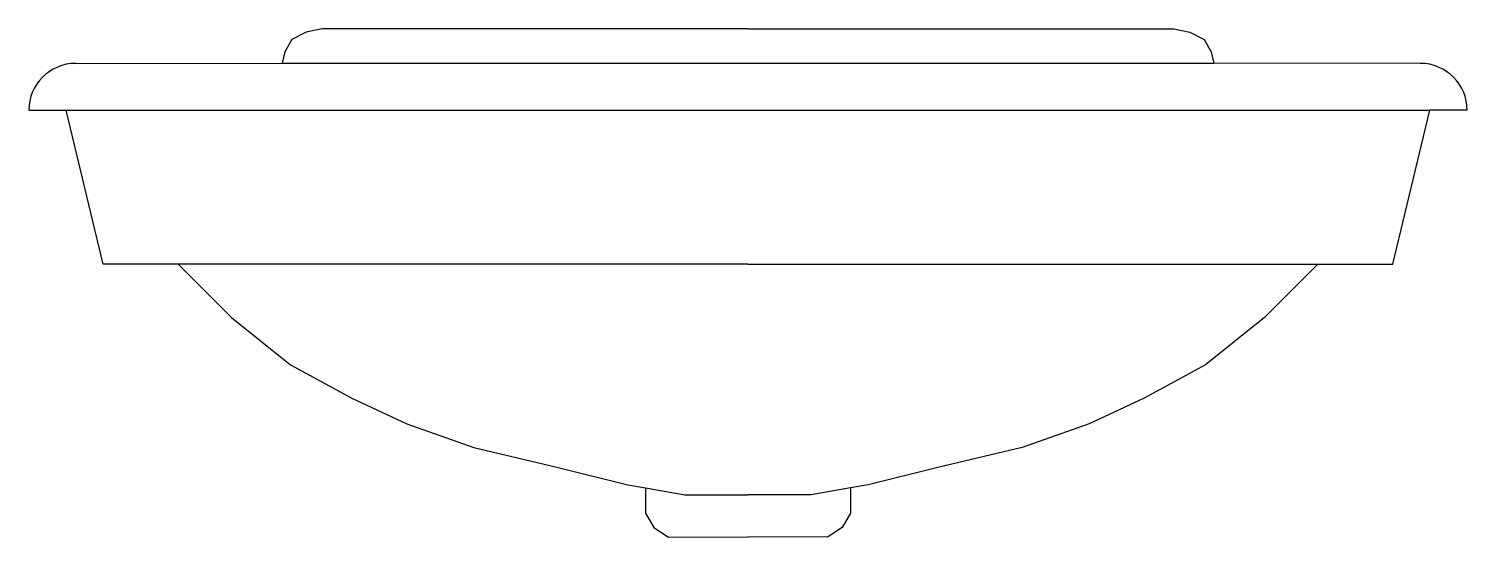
# Model space of a CAD drawing. Header units: millimetres. Extents: x -2913.233 to -2912.628, y 2959.38 to 2959.595.
import ezdxf

# ---------------------------------------------------------------- set-up
doc = ezdxf.new("R2010")
doc.units = ezdxf.units.MM
doc.header["$LTSCALE"] = 10
doc.layers.add('banheiro_louças', color=2, linetype='Continuous')

msp = doc.modelspace()

# ---------------------------------------------------------------- linework, layer by layer
at = {"layer": 'banheiro_louças'}
for p, q in [((-2913.21367, 2959.57995), (-2913.12669, 2959.58003)), ((-2913.12669, 2959.58003), (-2912.73438, 2959.58003)), ((-2912.64741, 2959.57995), (-2912.73438, 2959.58003)), ((-2913.23342, 2959.5602), (-2913.21766, 2959.5602)), ((-2913.21766, 2959.5602), (-2912.64342, 2959.5602)), ((-2912.62766, 2959.5602), (-2912.64342, 2959.5602))]:
    msp.add_line(p, q, dxfattribs=at)
for points in [[(-2912.93054, 2959.59454), (-2913.10987, 2959.59454), (-2913.10987, 2959.59454), (-2913.11663, 2959.59304), (-2913.12263, 2959.59003), (-2913.12564, 2959.58478), (-2913.12669, 2959.58003)], [(-2912.93054, 2959.59454), (-2912.75121, 2959.59454), (-2912.75121, 2959.59454), (-2912.74445, 2959.59304), (-2912.73844, 2959.59003), (-2912.73544, 2959.58478), (-2912.73438, 2959.58003)], [(-2913.17049, 2959.49526), (-2913.20204, 2959.49526), (-2913.21766, 2959.5602)], [(-2912.69058, 2959.49526), (-2912.65903, 2959.49526), (-2912.64342, 2959.5602)], [(-2912.93054, 2959.49526), (-2913.17049, 2959.49526)], [(-2913.17049, 2959.49526), (-2913.14808, 2959.47284), (-2913.12317, 2959.45292), (-2913.09743, 2959.4388), (-2913.07418, 2959.42801), (-2913.04595, 2959.41804), (-2913.01108, 2959.40974), (-2912.98119, 2959.40227), (-2912.97369, 2959.40098)], [(-2912.93054, 2959.49526), (-2912.69058, 2959.49526)], [(-2912.69058, 2959.49526), (-2912.713, 2959.47284), (-2912.73791, 2959.45292), (-2912.76365, 2959.4388), (-2912.7869, 2959.42801), (-2912.81513, 2959.41804), (-2912.85, 2959.40974), (-2912.87989, 2959.40227), (-2912.88738, 2959.40098)], [(-2912.97369, 2959.40098), (-2912.97371, 2959.39033), (-2912.9702, 2959.38428), (-2912.964, 2959.3802), (-2912.93054, 2959.38037)], [(-2912.97369, 2959.40098), (-2912.95711, 2959.39812), (-2912.93054, 2959.39812)], [(-2912.88738, 2959.40098), (-2912.90397, 2959.39812), (-2912.93054, 2959.39812)], [(-2912.88738, 2959.40098), (-2912.88736, 2959.39033), (-2912.89088, 2959.38428), (-2912.89708, 2959.3802), (-2912.93054, 2959.38037)]]:
    msp.add_lwpolyline(points, dxfattribs=at)
for centre, start, end in [((-2913.21367, 2959.5602), 90, 180), ((-2912.64741, 2959.5602), 0, 90)]:
    msp.add_arc(centre, 0.01975, start, end, dxfattribs=at)

doc.saveas('drawing.dxf')
